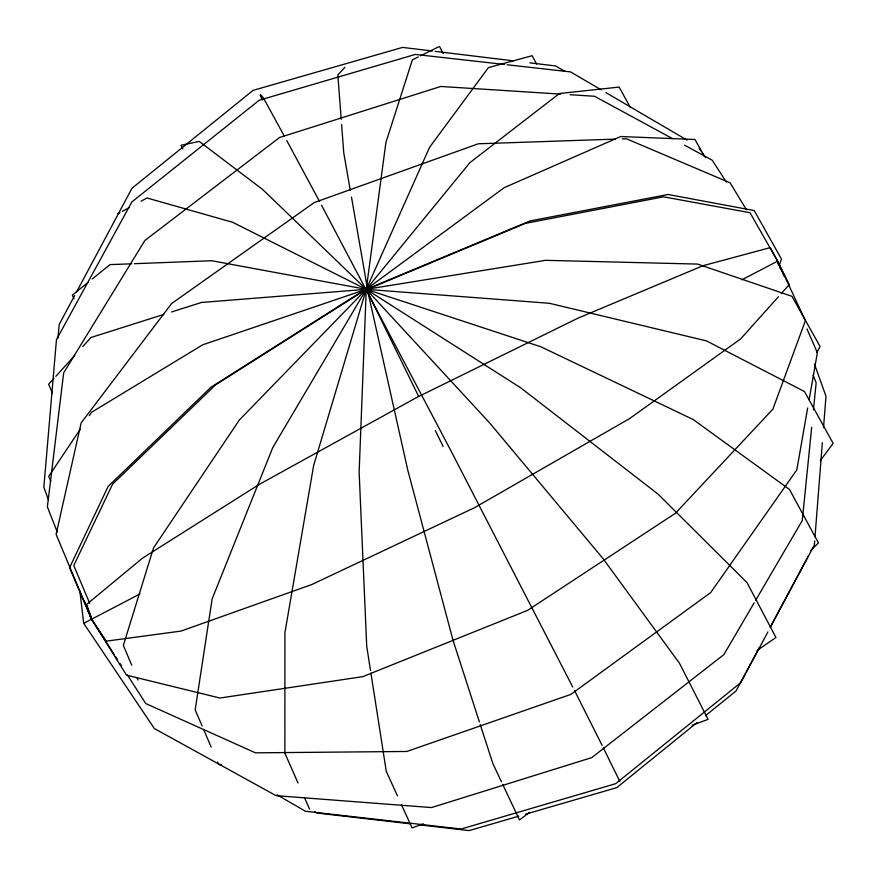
<?xml version="1.0" encoding="UTF-8"?>
<svg xmlns="http://www.w3.org/2000/svg" width="877" height="877" viewBox="0 0 877 877"><rect width="100%" height="100%" fill="white"/><g stroke="black" fill="none" stroke-linecap="round" stroke-linejoin="round"><path stroke-width="1.32" d="M418.263 56.939L412.376 59.866L385.913 142.48L366.257 289.322L359.142 472.111L366.718 646.239L370.5 670.445M814.678 540.966L814.36 545.055L770.455 627.143M814.996 536.867L822.352 442.677M823.525 427.658L825.981 396.251L814.459 364.098M57.97 338.018L59.187 324.468L74.655 295.527M811.674 427.373L802.291 520.532L755.535 600.493M813.439 409.822L816.158 382.821L813.165 375.235M807.673 407.969L796.82 469.875L710.655 592.6L570.817 694.409L406.873 751.468L255.47 752.839L145.768 703.551L127.461 675.06M809.098 399.89L817.353 352.784L807.004 328.941M536.603 64.021L532.12 55.7L488.412 67.617L429.566 147.325L366.257 289.322L313.648 465.446L284.915 632.734L284.893 753.244L298.027 783.029M779.149 265.545L781.506 259.143L754.22 210.546L668.066 194.486L530.092 220.927L366.257 289.322L202.708 344.793L91.581 412.289L89.322 415.665M76.595 291.909L132.021 188.215L253.113 90.364L402.598 47.402L432.383 51.019M767.868 631.966L740.758 682.668L615.654 783.698L461.094 829.028L305.404 811.236L277.099 794.825M759.274 647.577L736.077 690.901L705.459 715.731M770.225 627.121L808.232 556.117M816.893 352.444L820.083 346.525L791.986 296.338L697.577 264.076L545.604 260.326L366.257 289.322L201.524 302.466L171.607 311.949M754.154 602.85L723.898 654.582L591.756 757.629L431.528 807.564L276.091 795.669L154.352 728.557L83.71 623.317L79.84 590.912M630.19 107.158L619.14 87.086L559.405 93.521L469.886 162.662L366.257 289.322L272.769 447.588L212.146 598.914L195.176 709.844L202.116 726.003M80.3 429.16L48.717 476.386L50.833 481.396M820.313 460.622L833.15 443.367L804.483 391.537L706.434 340.868L549.419 303.289L366.257 289.322L211.795 260.743L134.444 263.692M778.48 296.678L740.626 338.917L629.62 418.57L474.435 507.75L311.806 584.531L181.024 631.078L106.27 641.153L91.57 619.217L69.557 567.704L108.134 486.45L210.798 387.36L361.488 291.811L525.4 223.372L663.593 196.821L750.021 212.727L777.603 261.182L789.3 284.608L781.188 293.663M54.023 378.327L48.619 384.301L52.357 393.017M55.821 376.343L74.731 355.437M82.844 346.481L90.945 337.513L163.802 314.426M344.902 67.299L337.842 74.94L341.208 119.283M704.198 156.018L694.979 139.498L620.741 136.527L504.198 187.678L366.257 289.322L239.322 420.039L153.508 547.95L123.361 645.395L131.736 665.215M810.655 550.592L818.46 542.918L789.497 489.465L693.159 419.502L540.988 346.832L366.257 289.322L232.657 222.287L146.985 197.983L141.109 201.173M697.018 722.571L616.772 787.634L525.356 814.24M88.04 282.394L72.352 295.089L73.986 298.816M92.228 279.007L110.009 264.624L131.725 263.791M529.598 812.376L519.48 819.962L502.653 784.301M757.103 650.482L775.948 637.502L747.018 582.613L657.98 494.047L520.697 387.809L366.257 289.322L262.629 189.465L199.232 141.405L181.09 145.297L182.811 148.958M692.139 725.312L708.079 719.359L679.532 663.341L603.036 558.605L489.848 423.163L366.257 289.322L215.501 384.915L112.629 484.115L73.778 565.501L89.673 603.31M117.595 213.944L119.941 212.672M122.298 211.39L129.347 207.564M83.71 623.317L139.958 593.959M741.909 279.807L777.603 261.182L770.302 247.61L702.959 265.72L577.713 318.274L416.882 397.369L259.208 484.433L142.491 558.156L86.746 604.308L91.57 619.217L126.507 675.147L219.93 698.037L362.793 676.649L527.603 610.359L675.454 513.253L772.878 409.164L805.404 320.653L777.603 261.182L778.612 265.128M420.62 55.766L439.487 46.415L443.269 53.661M423.339 823.821L412.047 827.91L401.403 804.527M518.822 816.147L469.195 830.585L418.921 824.797M615.479 139.114L478.294 143.795L314.306 202.521L171.596 303.563L81.155 422.867L56.106 534.356L91.57 619.217L114.273 654.549M622.275 138.884L626.353 138.741L730.124 182.844L746.426 209.735M221.388 764.503L218.68 764.536L217.617 762.047M560.535 94.102L440.758 86.461L279.566 137.503L144.869 240.495L63.67 372.835L47.38 506.862L57.301 532.109M570.061 94.705L594.562 96.273L672.604 138.676M504.407 64.459L415.292 54.429L259.208 100.252L131.857 201.94L56.457 339.662L43.85 487.141L48.487 499.967M507.103 64.766L570.565 71.903L601.162 89.816M410.765 823.854L317.003 813.045L314.635 811.718M435.091 51.348L513.615 60.875M529.861 62.848L555.579 65.961L565.073 71.432M684.608 145.209L712.223 160.217L726.342 182.01M605.864 92.578L687.042 140.112M260.447 94.508L263.473 98.038L284.203 135.891M699.177 148.542L700.734 150.778M702.291 153.004L705.393 157.465M115.742 656.829L117.2 659.109M120.127 663.67L121.596 665.939M286.801 140.627L319.579 201.557M321.497 205.163L450.646 450.23L572.736 687.031M574.599 690.692L602.071 745.307M603.255 747.719L619.853 781.506M366.257 289.322L418.57 396.294M435.343 430.585L443.137 446.525M260.107 95.165L262.464 100M501.491 781.846L492.797 763.407L480.223 724.501M397.478 795.91L386.264 771.289L370.927 673.13M304.604 797.917L309.526 809.087M778.82 265.106L777.603 261.182L784.137 276.244M203.727 729.73L211.204 747.127M136.976 677.592L138.018 680.07M84.115 600.285L91.57 619.217L91.011 616.542M86.933 606.391L91.57 619.217L90.484 615.27M777.603 261.182L780.366 268.899M479.39 721.903L453.003 640.221L407.805 470.225L368.274 293.433M89.476 612.716L91.57 619.217M350.296 190.364L343.762 152.883L341.613 124.666M351.469 197.051L367.112 286.735"/></g></svg>
